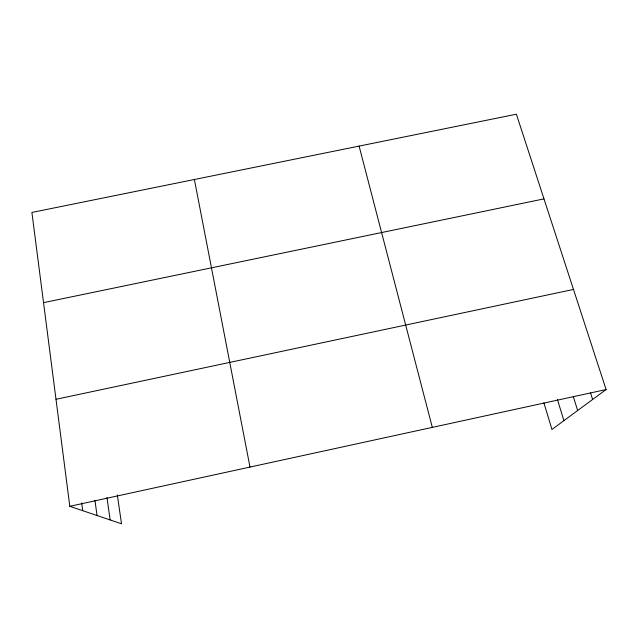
<?xml version="1.0" encoding="UTF-8"?>
<svg xmlns="http://www.w3.org/2000/svg" width="638" height="638" viewBox="0 0 638 638"><rect width="100%" height="100%" fill="white"/><g stroke="black" fill="none" stroke-linecap="round" stroke-linejoin="round"><path stroke-width="0.96" d="M117.32 494.952L121.523 523.798L69.805 506.309L31.9 212.446L516.397 114.202L606.1 389.547L551.95 429.47L543.887 402.793M69.805 506.309L606.1 389.547M56 399.284L573.482 289.437M43.536 302.651L543.983 198.881M590.517 392.856L592.638 399.468M573.283 396.549L577.661 410.513M557.413 399.492L563.912 420.649M359.098 146.094L432.309 427.38M194.391 179.493L249.992 467.08M106.961 497.552L110.143 519.954M94.942 500.304L97.04 515.52M81.688 502.911L82.717 510.671"/></g></svg>
